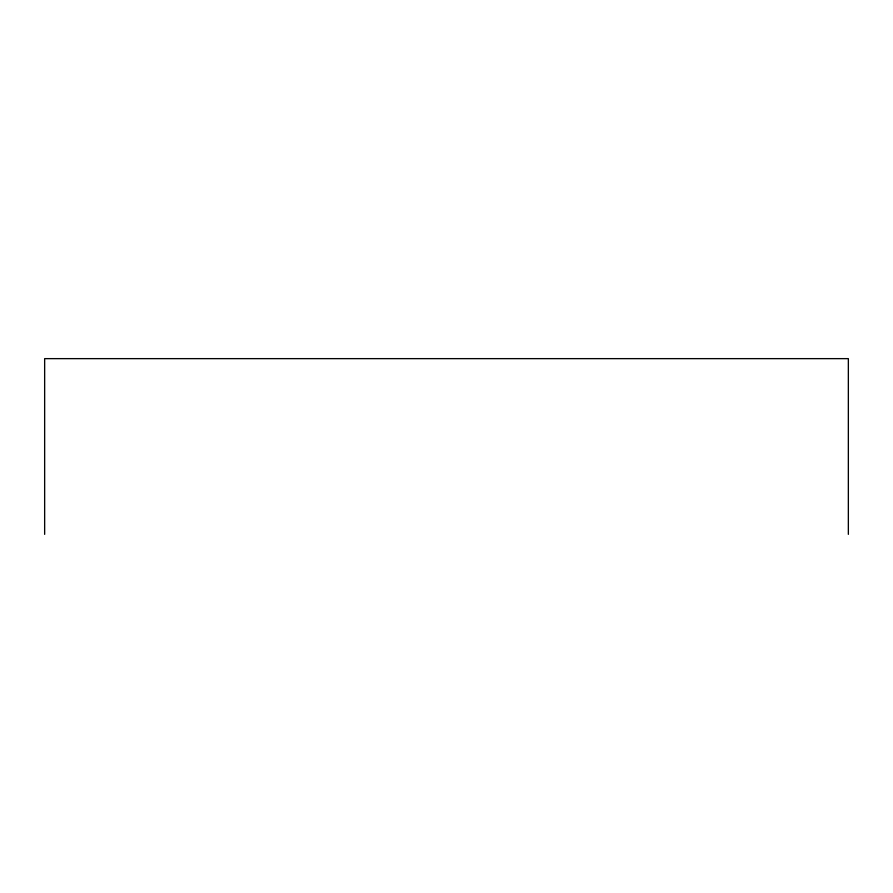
<?xml version="1.0" encoding="UTF-8"?>
<svg xmlns="http://www.w3.org/2000/svg" width="893" height="893" viewBox="0 0 893 893"><rect width="100%" height="100%" fill="white"/><g stroke="black" fill="none" stroke-linecap="round" stroke-linejoin="round"><path stroke-width="1.34" d="M848.35 534.36L848.35 358.64L44.65 358.64L44.65 534.36"/></g></svg>
